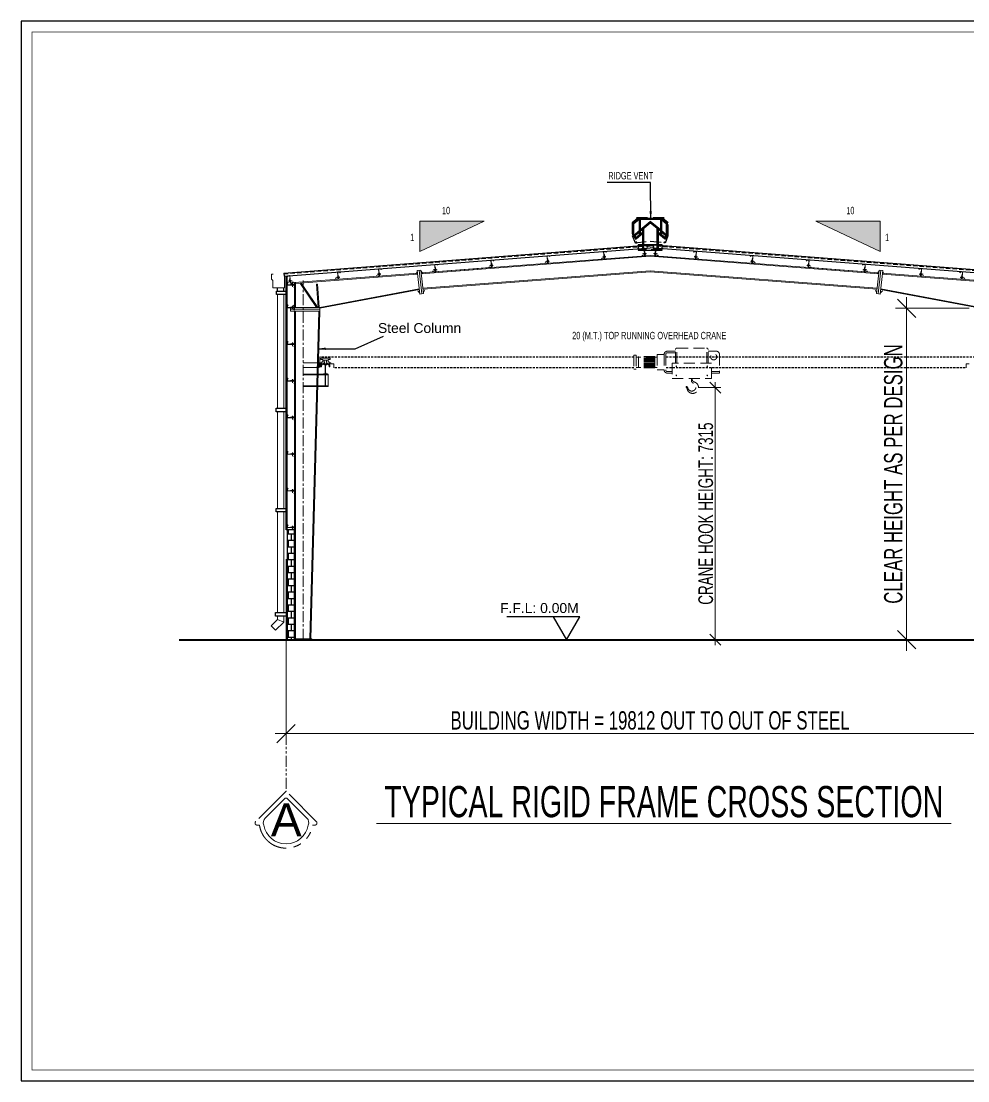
# Model space of a CAD drawing. Extents: x -3729008 to 1589893, y 87560 to 3841399.
# Drawn here: x -3510324 to -3484507, y 3759236 to 3788138 of the extents above; entities that cross this region are included whole.
import ezdxf

# ---------------------------------------------------------------- set-up
doc = ezdxf.new("R2010")
doc.units = 0
doc.header["$LTSCALE"] = 1200
doc.header["$MEASUREMENT"] = 0
for name, pattern in [('CENTER', [2, 1.25, -0.25, 0.25, -0.25]), ('DASHED2', [0.375, 0.25, -0.125]), ('HIDDEN', [0.375, 0.25, -0.125]), ('PHANTOM', [2.5, 1.25, -0.25, 0.25, -0.25, 0.25, -0.25])]:
    doc.linetypes.add(name, pattern=pattern)
doc.layers.get('0').update_dxf_attribs({"linetype": 'CONTINUOUS'})
doc.layers.get('DEFPOINTS').update_dxf_attribs({"linetype": 'CONTINUOUS'})
for name, color, linetype in [('-EQ_VHCL', 65, 'CONTINUOUS'), ('GRID', 3, 'CONTINUOUS'), ('REW', 7, 'CONTINUOUS'), ('RIDGE VENT', 7, 'CONTINUOUS'), ('TEX', 1, 'CONTINUOUS'), ('WALL OF PRODUTION', 3, 'CONTINUOUS')]:
    doc.layers.add(name, color=color, linetype=linetype)
for name, color, linetype, lineweight in [('Crane', 30, 'CONTINUOUS', 0), ('Dim.', 7, 'CONTINUOUS', 5), ('Girts & Purlins', 8, 'CONTINUOUS', 5), ('Section Base Line', 3, 'CONTINUOUS', 40), ('Section Frame', 14, 'CONTINUOUS', 9), ('Slope Sign', 8, 'CONTINUOUS', 5), ('Splice-conection-clips', 20, 'CONTINUOUS', 5), ('Tex Sheet Name', 5, 'CONTINUOUS', 0)]:
    doc.layers.add(name, color=color, linetype=linetype, lineweight=lineweight)
doc.styles.add('DIMENSON', font='romans.shx', dxfattribs={"width": 0.8})
doc.styles.add('HEADINGM', font='arial.ttf', dxfattribs={"height": 320})
doc.styles.add('SEAL-2', font='arial.ttf')
doc.styles.add('Shahbaz (Arial)', font='ARIALN.TTF', dxfattribs={"width": 0.8})
doc.dimstyles.new('Shahbaz (Arial)', dxfattribs={"dimtxt": 350, "dimasz": 300, "dimexe": 250, "dimexo": 300, "dimgap": 100, "dimtad": 1, "dimdec": 0, "dimzin": 0, "dimdsep": 46, "dimtxsty": 'Shahbaz (Arial)', "dimblk": 'OBLIQUE', "dimcen": 0.09, "dimdle": 250, "dimclrd": 8, "dimclre": 8, "dimclrt": 6, "dimadec": 4, "dimazin": 0, "dimtfac": 1, "dimtdec": 0, "dimtofl": 0, "dimtmove": 0, "dimatfit": 3, "dimfxl": 0.2, "dimtolj": 1, "dimtzin": 0, "dimlwd": 5, "dimlwe": 5, "dimarcsym": 0})
doc.dimstyles.new('STANDARD$7', dxfattribs={"dimtxt": 22, "dimasz": 20, "dimexe": 5, "dimexo": 5, "dimgap": 10, "dimtad": 1, "dimdec": 0, "dimzin": 0, "dimdsep": 46, "dimtxsty": 'DIMENSON', "dimcen": 0, "dimclrd": 2, "dimclre": 2, "dimclrt": 7, "dimadec": 0, "dimazin": 0, "dimtfac": 1, "dimtdec": 0, "dimtix": 1, "dimtmove": 0, "dimatfit": 3, "dimfxl": 1, "dimtolj": 1, "dimtzin": 0, "dimarcsym": 0})

# ---------------------------------------------------------------- blocks, each defined once
blk = doc.blocks.new('PURLIN')
at = {"layer": 'Girts & Purlins'}
for p, q in [((62555.486321, -21401.557182), (62537.413272, -21220.822201)), ((62541.605203, -21219.317418), (62559.893217, -21402.202104)), ((62588.311843, -21211.390061), (62544.507315, -21215.770409)), ((62545.152237, -21211.363513), (62588.772349, -21207.001606)), ((62550.864691, -21296.018747), (62560.077743, -21295.097442)), ((62562.310637, -21410.478801), (62550.864691, -21296.018747)), ((62560.077743, -21295.097442), (62571.540137, -21409.722229)), ((62611.909029, -21229.470565), (62590.686394, -21212.106507)), ((62592.729935, -21208.195683), (62614.645167, -21226.126413)), ((62614.645167, -21226.126413), (62611.909029, -21229.470565)), ((62483.975618, -21396.766466), (62486.711755, -21393.422315)), ((62505.89085, -21414.697197), (62483.975618, -21396.766466)), ((62486.711755, -21393.422315), (62507.241794, -21410.2197)), ((62552.154252, -21411.660793), (62509.848435, -21415.891274)), ((62511.199379, -21411.413777), (62550.649468, -21407.468862)), ((62571.540137, -21409.722229), (62562.327117, -21410.643531))]:
    blk.add_line(p, q, dxfattribs=at)
at = {"layer": 'Girts & Purlins', "linetype": 'CENTER'}
blk.add_lwpolyline([(62604.182862, -21351.794746), (62499.513834, -21362.261399)], dxfattribs=at)
at = {"layer": 'Girts & Purlins'}
for points in [[(62538.133894, -21365.042429), (62528.707071, -21365.991365), (62526.991586, -21365.043033), (62526.439723, -21359.604016), (62525.887861, -21354.164999), (62527.376286, -21352.875485), (62536.803108, -21351.926549)], [(62527.376286, -21352.875485), (62528.707071, -21365.991365)], [(62536.420327, -21348.153955), (62538.516875, -21368.816999)], [(62548.826585, -21350.707601), (62538.041798, -21351.793234)], [(62549.71763, -21347.011712), (62551.77261, -21367.265073)], [(62581.323139, -21343.478175), (62583.419687, -21364.141219)]]:
    blk.add_lwpolyline(points, dxfattribs=at)
for points in [[(62550.15737, -21363.823481), (62539.380476, -21364.916944, -0.184417), (62538.04969, -21351.801064, -0.366774), (62537.427488, -21344.689672), (62548.007716, -21343.616163, -0.366774), (62548.826585, -21350.707601, -0.184417), (62550.15737, -21363.823481, -0.366774), (62550.779573, -21370.934874), (62540.199344, -21372.008383, -0.367985), (62539.380476, -21364.916944)], [(62565.447028, -21348.899794), (62580.452116, -21347.389332, 0.376857), (62579.505639, -21340.164422), (62564.715252, -21341.653272), (62567.509764, -21369.24182), (62582.304827, -21367.752499, 0.376857), (62581.780822, -21360.484724), (62566.775735, -21361.995186)], [(62581.790324, -21360.494109, 0.184417), (62580.459539, -21347.37823)]]:
    blk.add_lwpolyline(points, format="xyb", dxfattribs=at)
for centre, radius, start, end in [((62546.012099, -21219.96234), 8.641712, 95.710458, 185.710458), ((62544.829763, -21218.994969), 3.240642, 95.710458, 185.710458), ((62588.634291, -21214.614621), 3.240642, 50.710458, 95.710458), ((62589.309763, -21212.375872), 5.40107, 50.710458, 95.710458), ((62509.311021, -21410.517007), 5.40107, 230.710458, 275.710458), ((62510.661966, -21406.039511), 5.40107, 230.710458, 275.710458), ((62550.112054, -21402.094596), 5.40107, 275.710458, 5.710458), ((62551.29439, -21403.061966), 8.641712, 275.710458, 5.710458)]:
    blk.add_arc(centre, radius, start, end, dxfattribs=at)
blk = doc.blocks.new('_Oblique')
at = {"color": 0, "linetype": 'ByBlock', "lineweight": -2}
blk.add_line((-0.5, -0.5), (0.5, 0.5), dxfattribs=at)
blk = doc.blocks.new('*D104')
at = {"layer": 'DEFPOINTS', "color": 0, "lineweight": 0, "ltscale": 0.9, "transparency": 16777216}
for p in [(-3484168.502212, 3780306.766286), (-3486179.098561, 3771268.485308), (-3483951.064322, 3771268.485308)]:
    blk.add_point(p, dxfattribs=at)
at = {"layer": 'Dim.', "color": 8, "lineweight": 5, "ltscale": 0.9, "transparency": 16777216}
for p, q in [((-3486179.098561, 3780606.766286), (-3486179.098561, 3770968.485308)), ((-3484468.502212, 3780306.766286), (-3486479.098561, 3780306.766286)), ((-3484251.064322, 3771268.485308), (-3486479.098561, 3771268.485308))]:
    blk.add_line(p, q, dxfattribs=at)
at = {"layer": 'Dim.', "color": 8, "lineweight": 5, "ltscale": 0.9, "transparency": 16777216, "xscale": 500, "yscale": 500, "zscale": 500}
for p, rotation in [((-3486179.098561, 3780306.766286), 90), ((-3486179.098561, 3771268.485308), 270)]:
    blk.add_blockref('_Oblique', p, dxfattribs=dict(at, rotation=rotation))
at = {"layer": 'Dim.', "color": 4, "ltscale": 0.9, "transparency": 16777216, "insert": (-3486537.795696, 3775787.625797), "char_height": 500, "attachment_point": 5, "rotation": 90, "style": 'Shahbaz (Arial)'}
blk.add_mtext('\\A1;CLEAR HEIGHT AS PER DESIGN', dxfattribs=at)
blk = doc.blocks.new('girts')
at = {"layer": 'Girts & Purlins'}
for points in [[(59877.494009, -23309.895825, -0.414214), (59868.852317, -23301.254093), (59868.85242, -23257.416433, -0.198912), (59870.434366, -23253.597303), (59890.456757, -23233.575007), (59893.512056, -23236.630321), (59874.122442, -23256.019844, 0.198912), (59873.173274, -23258.311321), (59873.173171, -23302.334317, 0.414214), (59876.413805, -23305.574967), (60060.210595, -23305.575419, -0.414214), (60068.852286, -23314.217151), (60068.852186, -23356.733961, -0.198912), (60067.27024, -23360.553091), (60047.24785, -23380.575387), (60044.19255, -23377.520073), (60062.949389, -23358.763324, 0.198912), (60064.531334, -23354.944194), (60064.531428, -23315.297355, 0.414214), (60059.13037, -23309.896272), (59877.494008, -23309.895825)], [(60007.725439, -23294.745392), (60007.715535, -23279.664476, 0.376857), (60000.432303, -23279.887349), (60000.442066, -23294.752481), (60028.171761, -23294.717), (60028.161995, -23279.84717, 0.376857), (60020.878148, -23279.645403), (60020.888052, -23294.72632)], [(60021.053684, -23311.444133), (60021.06938, -23322.276348, -0.184417), (60007.886174, -23322.29545, -0.366774), (60000.748162, -23322.206954), (60000.732753, -23311.572415, -0.366774), (60007.870478, -23311.463235, -0.184417), (60021.053684, -23311.444133, -0.366774), (60028.191696, -23311.532628), (60028.207105, -23322.167167, -0.367985), (60021.06938, -23322.276348)], [(60020.888433, -23279.636883, 0.184417), (60007.705226, -23279.655985)]]:
    blk.add_lwpolyline(points, format="xyb", dxfattribs=at)
for points in [[(60068.686758, -23303.993558), (59953.655834, -23303.993499), (59953.655834, -23294.734496), (60068.852311, -23294.734581), (60068.852311, -23303.993551)], [(60003.910459, -23278.408601), (60024.679569, -23278.378507)], [(60004.095037, -23323.553826), (60024.864148, -23323.523732)], [(60004.281593, -23310.208857), (60024.638919, -23310.17936)], [(60007.870478, -23311.463235), (60007.877597, -23322.302524)], [(60021.070203, -23323.529229), (60021.076425, -23333.003691), (60019.962103, -23334.6163), (60014.495166, -23334.624221), (60009.028229, -23334.632143), (60007.893219, -23333.022793), (60007.886997, -23323.548331)], [(60007.893219, -23333.022793), (60021.076425, -23333.003691)]]:
    blk.add_lwpolyline(points, dxfattribs=at)
at = {"layer": 'Girts & Purlins', "linetype": 'CENTER'}
blk.add_lwpolyline([(60014.460383, -23256.489855), (60014.460135, -23361.680902)], dxfattribs=at)
blk = doc.blocks.new('*D106')
at = {"layer": 'DEFPOINTS', "color": 0, "lineweight": 0, "ltscale": 0.9, "transparency": 16777216}
for p in [(-3483246.351821, 3779268.91634), (-3503101.957122, 3773768.493844), (-3483246.351821, 3768704.869891)]:
    blk.add_point(p, dxfattribs=at)
at = {"layer": 'Dim.', "color": 8, "lineweight": 5, "ltscale": 0.9, "transparency": 16777216}
for p, q in [((-3483246.351821, 3778968.91634), (-3483246.351821, 3768404.869891)), ((-3503101.957122, 3773468.493844), (-3503101.957122, 3768404.869891)), ((-3503401.957122, 3768704.869891), (-3482946.351821, 3768704.869891))]:
    blk.add_line(p, q, dxfattribs=at)
at = {"layer": 'Dim.', "color": 8, "lineweight": 5, "ltscale": 0.9, "transparency": 16777216, "xscale": 500, "yscale": 500, "zscale": 500, "rotation": 180}
blk.add_blockref('_Oblique', (-3503101.957122, 3768704.869891), dxfattribs=at)
at = {"layer": 'Dim.', "color": 8, "lineweight": 5, "ltscale": 0.9, "transparency": 16777216, "xscale": 500, "yscale": 500, "zscale": 500}
blk.add_blockref('_Oblique', (-3483246.351821, 3768704.869891), dxfattribs=at)
at = {"layer": 'Dim.', "color": 4, "ltscale": 0.9, "transparency": 16777216, "insert": (-3493174.154472, 3769063.567026), "char_height": 500, "attachment_point": 5, "style": 'Shahbaz (Arial)'}
blk.add_mtext('\\A1;BUILDING WIDTH = 19812 OUT TO OUT OF STEEL', dxfattribs=at)
blk = doc.blocks.new('*D107')
at = {"layer": 'DEFPOINTS', "color": 0, "lineweight": 0, "ltscale": 0.9, "transparency": 16777216}
for p in [(-3492009.496964, 3778143.773626), (-3492303.217891, 3771268.493843), (-3491396.963907, 3771268.493843)]:
    blk.add_point(p, dxfattribs=at)
at = {"layer": 'Dim.', "color": 8, "lineweight": 5, "ltscale": 0.9, "transparency": 16777216}
for p, q in [((-3491859.496964, 3778143.773626), (-3491246.963907, 3778143.773626)), ((-3491396.963907, 3778293.773626), (-3491396.963907, 3771118.493843)), ((-3492153.217891, 3771268.493843), (-3491246.963907, 3771268.493843))]:
    blk.add_line(p, q, dxfattribs=at)
at = {"layer": 'Dim.', "color": 8, "lineweight": 5, "ltscale": 0.9, "transparency": 16777216, "xscale": 300, "yscale": 300, "zscale": 300}
for p, rotation in [((-3491396.963907, 3778143.773626), 90), ((-3491396.963907, 3771268.493843), 270)]:
    blk.add_blockref('_Oblique', p, dxfattribs=dict(at, rotation=rotation))
at = {"layer": 'Dim.', "color": 4, "ltscale": 0.9, "transparency": 16777216, "insert": (-3491653.921615, 3774706.133735), "char_height": 400, "attachment_point": 5, "rotation": 90, "style": 'Shahbaz (Arial)'}
blk.add_mtext('\\A1;CRANE HOOK HEIGHT: 7315', dxfattribs=at)

msp = doc.modelspace()

# ---------------------------------------------------------------- hatches: boundary and pattern name
h = msp.add_hatch()
h.set_pattern_fill('AR-B88', color=1, scale=22, style=0)
h.set_pattern_definition([(7e-15, (-5896548.23, 3297723.84), (0, 176), []), (90, (-5896548.23, 3297723.84), (-88, 176), [176, -176])])
h.paths.add_polyline_path([(-3502867.9, 3774268.5), (-3503068.1, 3774268.5), (-3503068.1, 3771268.5), (-3502868.1, 3771268.5)])
at = {"layer": 'Slope Sign', "ltscale": 0.75}
h = msp.add_hatch(color=256, dxfattribs=at)
h.set_gradient(color1=(128, 128, 128), color2=(145, 145, 145), one_color=1, tint=0.57, name='INVCYLINDER')
h.paths.add_polyline_path([(-3499449.4, 3782683.4), (-3499449.4, 3781857.6), (-3497695.3, 3782683.4)])
h = msp.add_hatch(color=256, dxfattribs=at)
h.set_gradient(color1=(128, 128, 128), color2=(145, 145, 145), one_color=1, tint=0.57, name='INVCYLINDER')
h.paths.add_polyline_path([(-3499449.2, 3782683.4), (-3499449.2, 3781857.6), (-3497695.1, 3782683.4)])
h = msp.add_hatch(color=256, dxfattribs=at)
h.set_gradient(color1=(128, 128, 128), color2=(145, 145, 145), one_color=1, tint=0.57, name='INVCYLINDER')
h.paths.add_polyline_path([(-3486898.9, 3782683.4), (-3486898.9, 3781857.6), (-3488653, 3782683.4)])
h = msp.add_hatch(color=256, dxfattribs=at)
h.set_gradient(color1=(128, 128, 128), color2=(145, 145, 145), one_color=1, tint=0.57, name='INVCYLINDER')
h.paths.add_polyline_path([(-3486898.7, 3782683.4), (-3486898.7, 3781857.6), (-3488652.8, 3782683.4)])

# ---------------------------------------------------------------- linework, layer by layer
at = {"layer": '-EQ_VHCL', "color": 9, "lineweight": 30}
msp.add_lwpolyline([(-3470260.3, 3759236.2), (-3470260.3, 3788138), (-3510324.3, 3788138), (-3510324.3, 3759236.2)], close=True, dxfattribs=at)
at = {"color": 7}
for p, q in [((-3493265.7, 3782027.1), (-3493246.9, 3781993.7)), ((-3493246.9, 3781993.7), (-3493253.1, 3781968.9)), ((-3493071.6, 3782027.1), (-3493090.4, 3781993.7)), ((-3493090.4, 3781993.7), (-3493084.2, 3781968.9))]:
    msp.add_line(p, q, dxfattribs=at)
at = {"color": 141}
for p, q in [((-3503337.7, 3780777.4), (-3503337.7, 3780869)), ((-3503165.2, 3780777.4), (-3503165.2, 3780869))]:
    msp.add_line(p, q, dxfattribs=at)
at = {"color": 141, "lineweight": 13}
for p, q in [((-3503337.7, 3780779.6), (-3503337.7, 3780777.4)), ((-3503337.5, 3780683.6), (-3503337.5, 3778315)), ((-3503165.2, 3780779.6), (-3503165.2, 3780777.4)), ((-3503165.1, 3780683.6), (-3503165, 3778315)), ((-3503337.5, 3777579.8), (-3503337.5, 3780221.3)), ((-3503165.1, 3777579.8), (-3503165, 3780221.3)), ((-3503337.5, 3774844.6), (-3503337.5, 3777486.1)), ((-3503165.1, 3774844.6), (-3503165, 3777486.1)), ((-3503337.5, 3772006.8), (-3503337.5, 3774750.9)), ((-3503165, 3772006.8), (-3503165, 3774750.9)), ((-3503337.5, 3771818.5), (-3503510.8, 3771645.2)), ((-3503337.5, 3771818.5), (-3503510.8, 3771645.2)), ((-3503165, 3771747.1), (-3503388.9, 3771523.2)), ((-3503165, 3771747.1), (-3503388.9, 3771523.2)), ((-3503337.5, 3771913.1), (-3503337.5, 3771818.5)), ((-3503165, 3771747.1), (-3503337.5, 3771818.5)), ((-3503165, 3771747.1), (-3503337.5, 3771818.5)), ((-3503165, 3771913.1), (-3503165, 3771747.1)), ((-3503388.9, 3771523.2), (-3503510.8, 3771645.2))]:
    msp.add_line(p, q, dxfattribs=at)
at = {"color": 21, "linetype": 'PHANTOM', "lineweight": 9, "ltscale": 0.2}
msp.add_line((-3503102, 3768704.4), (-3503102, 3767135.7), dxfattribs=at)
at = {"color": 164, "const_width": 21.1}
msp.add_lwpolyline([(-3474787.1, 3759528.6), (-3474787.1, 3787845.5), (-3510031.8, 3787845.5), (-3510031.8, 3759528.6)], close=True, dxfattribs=at)
at = {"color": 7, "lineweight": 5, "ltscale": 50, "const_width": 23.2, "flags": 128}
for points in [[(-3493336.4, 3782021.8), (-3493174.1, 3782036.1)], [(-3493011.7, 3782021.8), (-3493174.1, 3782036.1)]]:
    msp.add_lwpolyline(points, dxfattribs=at)
at = {"color": 141, "lineweight": 13}
msp.add_lwpolyline([(-3503112, 3781181.1), (-3503141, 3781178.3), (-3503141, 3780869), (-3503459.7, 3780869), (-3503459.7, 3781067.7), (-3503496.8, 3781104.8), (-3503496.8, 3781236), (-3503450, 3781236)], dxfattribs=at)
at = {"color": 141}
for points in [[(-3503102, 3780683.6), (-3503364.9, 3780683.6), (-3503364.9, 3780777.4), (-3503102, 3780777.4)], [(-3503068.1, 3777486.1), (-3503374.4, 3777486.1), (-3503374.4, 3777579.8), (-3503068.1, 3777579.8)], [(-3503068.1, 3774750.9), (-3503374.4, 3774750.9), (-3503374.4, 3774844.6), (-3503068.1, 3774844.6)], [(-3503069.5, 3771913.1), (-3503386.9, 3771913.1), (-3503386.9, 3772006.8), (-3503068.1, 3772006.8)]]:
    msp.add_lwpolyline(points, dxfattribs=at)
at = {"color": 1}
msp.add_lwpolyline([(-3502867.9, 3774268.5), (-3503068.1, 3774268.5), (-3503068.1, 3771268.5), (-3502868.1, 3771268.5)], close=True, dxfattribs=at)
at = {"color": 21, "linetype": 'PHANTOM', "lineweight": 9, "ltscale": 0.7}
msp.add_lwpolyline([(-3503824.8, 3766209.8, 0.868691), (-3502379.1, 3766209.8), (-3502316.1, 3766209.8, 0.668179), (-3502275.1, 3766308.8), (-3503102, 3767135.7), (-3503928.8, 3766308.8, 0.668179), (-3503887.8, 3766209.8)], format="xyb", close=True, dxfattribs=at)
at = {"layer": 'Crane', "linetype": 'HIDDEN', "lineweight": 5}
for p, q in [((-3492439.5, 3778809), (-3492439.5, 3779223.9)), ((-3492435.3, 3779223.9), (-3491633.6, 3779223.9)), ((-3491629.4, 3778809), (-3491629.4, 3779223.9)), ((-3502180.5, 3778819.6), (-3502180.5, 3778986.3)), ((-3502156.4, 3778947.3), (-3501897.7, 3778947.3)), ((-3502156.4, 3778906.8), (-3502156.4, 3778947.3)), ((-3501897.7, 3778906.8), (-3501897.7, 3778947.3)), ((-3493555.5, 3779026), (-3493612.7, 3779026)), ((-3493612.7, 3779026), (-3493612.7, 3778648.6)), ((-3493555.5, 3779026), (-3493555.5, 3778648.6)), ((-3492978.7, 3778978.5), (-3493555.5, 3778978.5)), ((-3493042.3, 3778994.7), (-3493492.8, 3778994.7)), ((-3493492.8, 3778994.7), (-3493492.8, 3778679.9)), ((-3493042.3, 3778959.9), (-3493492.8, 3778959.9)), ((-3493042.3, 3778944.3), (-3493492.8, 3778944.3)), ((-3493042.3, 3778925.6), (-3493492.8, 3778925.6)), ((-3493042.3, 3778994.7), (-3493042.3, 3778679.9)), ((-3492788.9, 3779049.1), (-3492978.7, 3779049.1)), ((-3492978.7, 3779049.1), (-3492978.7, 3778625.5)), ((-3492788.9, 3779049.1), (-3492788.9, 3778625.5)), ((-3492745.7, 3779049.1), (-3492745.7, 3778625.5)), ((-3492478.8, 3779135.5), (-3492702.4, 3779135.5)), ((-3492478.8, 3779092.3), (-3492702.4, 3779092.3)), ((-3492478.5, 3778809), (-3492478.5, 3779180.6)), ((-3491590.4, 3778809), (-3491590.4, 3779180.6)), ((-3491590.1, 3779135.5), (-3491366.5, 3779135.5)), ((-3491280, 3779049.1), (-3491280, 3778539.1)), ((-3502128.4, 3778819.6), (-3502180.5, 3778819.6)), ((-3502156.4, 3778906.8), (-3502099.3, 3778906.8)), ((-3502128.4, 3778849.7), (-3502128.4, 3778819.6)), ((-3502099.3, 3778849.7), (-3502128.4, 3778849.7)), ((-3502099.3, 3778906.8), (-3502099.3, 3778849.7)), ((-3502099.3, 3778895.5), (-3501954.9, 3778895.5)), ((-3501897.7, 3778906.8), (-3501954.9, 3778906.8)), ((-3501954.9, 3778906.8), (-3501954.9, 3778849.7)), ((-3501954.9, 3778849.7), (-3501925.8, 3778849.7)), ((-3501925.8, 3778849.7), (-3501925.8, 3778819.6)), ((-3501925.8, 3778819.6), (-3501881.1, 3778819.6)), ((-3501881.1, 3778819.6), (-3501881.1, 3778794.1)), ((-3501881.1, 3778794.1), (-3501800.2, 3778794.1)), ((-3501800.2, 3778794.1), (-3501800.2, 3778679.3)), ((-3493555.5, 3778648.6), (-3493612.7, 3778648.6)), ((-3492978.7, 3778695.5), (-3493555.5, 3778695.5)), ((-3493042.3, 3778907), (-3493492.8, 3778907)), ((-3493042.3, 3778891.4), (-3493492.8, 3778891.4)), ((-3493042.3, 3778872.8), (-3493492.8, 3778872.8)), ((-3493042.3, 3778847.9), (-3493492.8, 3778847.9)), ((-3493042.3, 3778813.7), (-3493492.8, 3778813.7)), ((-3493042.3, 3778788.8), (-3493492.8, 3778788.8)), ((-3493042.3, 3778767), (-3493492.8, 3778767)), ((-3493042.3, 3778735.9), (-3493492.8, 3778735.9)), ((-3493042.3, 3778714.1), (-3493492.8, 3778714.1)), ((-3493042.3, 3778679.9), (-3493492.8, 3778679.9)), ((-3492788.9, 3778625.5), (-3492978.7, 3778625.5)), ((-3491501.9, 3778809), (-3492567, 3778809)), ((-3492567, 3778809), (-3492567, 3778393)), ((-3491501.9, 3778393), (-3491501.9, 3778809)), ((-3484547.9, 3778794.1), (-3484547.9, 3778679.3)), ((-3484467, 3778794.1), (-3484547.9, 3778794.1)), ((-3492702.4, 3778582.3), (-3492567, 3778582.3)), ((-3492702.4, 3778539.1), (-3492567, 3778539.1)), ((-3492567, 3778393), (-3491501.9, 3778393)), ((-3491280, 3778582.3), (-3491501.9, 3778582.3)), ((-3491280, 3778539.1), (-3491501.9, 3778539.1))]:
    msp.add_line(p, q, dxfattribs=at)
at = {"layer": 'Crane', "linetype": 'HIDDEN', "lineweight": 5, "ltscale": 0.2}
for p, q in [((-3493612.7, 3778986.3), (-3502180.5, 3778986.3)), ((-3493612.7, 3778970), (-3502180.5, 3778970)), ((-3492735.4, 3778986.3), (-3484167.6, 3778986.3)), ((-3492735.4, 3778970), (-3484167.6, 3778970)), ((-3493612.7, 3778695.6), (-3501800.2, 3778695.6)), ((-3493612.7, 3778679.3), (-3501800.2, 3778679.3)), ((-3492735.4, 3778695.6), (-3484547.9, 3778695.6)), ((-3492735.4, 3778679.3), (-3484547.9, 3778679.3))]:
    msp.add_line(p, q, dxfattribs=at)
at = {"layer": 'Crane', "lineweight": 5}
for p, q in [((-3502632.4, 3778822.1), (-3502195.8, 3778822.1)), ((-3502632.4, 3778690.9), (-3502195.8, 3778690.9)), ((-3502143.4, 3778796.6), (-3502248.2, 3778796.6)), ((-3502248.2, 3778710.6), (-3502143.7, 3778710.6)), ((-3502241.3, 3778756.5), (-3502129.9, 3778756.5)), ((-3502222, 3778734.8), (-3502222, 3778777.7)), ((-3502195.8, 3778690.9), (-3502195.8, 3778822.1)), ((-3502184.7, 3778710.6), (-3502184.7, 3778796.6)), ((-3502176.5, 3778710.6), (-3502176.5, 3778796.6)), ((-3502176.5, 3778769.6), (-3502143.4, 3778769.6)), ((-3502176.5, 3778743.4), (-3502143.4, 3778743.4)), ((-3502168.2, 3778710.6), (-3502168.2, 3778796.6)), ((-3502160, 3778710.6), (-3502160, 3778796.6)), ((-3502151.8, 3778710.6), (-3502151.8, 3778796.6)), ((-3502142.8, 3778710.6), (-3502143.7, 3778710.6))]:
    msp.add_line(p, q, dxfattribs=at)
at = {"layer": 'Crane', "linetype": 'CENTER', "lineweight": 5}
msp.add_line((-3502027.1, 3778783.3), (-3502027.1, 3778507.1), dxfattribs=at)
at = {"layer": 'Crane', "linetype": 'Continuous', "lineweight": 5}
msp.add_line((-3501958.9, 3778796.6), (-3501958.9, 3778796.6), dxfattribs=at)
msp.add_line((-3501958.9, 3778796.6), (-3501958.9, 3778796.6), dxfattribs=at)
at = {"layer": 'Crane', "linetype": 'Continuous', "lineweight": 5, "ltscale": 0.1}
for p, q in [((-3501955.8, 3778507.1), (-3502632.4, 3778507.1)), ((-3501955.8, 3778494.1), (-3502632.4, 3778494.1)), ((-3502033.6, 3778494.1), (-3502033.6, 3778187.8)), ((-3502020.5, 3778494.1), (-3502020.5, 3778187.8)), ((-3501955.8, 3778507.1), (-3501955.8, 3778174.8)), ((-3501955.8, 3778187.8), (-3502632.4, 3778187.8)), ((-3501955.8, 3778174.8), (-3502632.4, 3778174.8))]:
    msp.add_line(p, q, dxfattribs=at)
at = {"layer": 'Crane', "lineweight": 5, "const_width": 13.1}
msp.add_lwpolyline([(-3502228.6, 3778756.5, 1), (-3502215.4, 3778756.5, 1)], format="xyb", close=True, dxfattribs=at)
at = {"layer": 'Crane', "linetype": 'Continuous', "lineweight": 5, "ltscale": 0.1}
for points in [[(-3502095.5, 3778783.3, 0.37071), (-3502121.8, 3778760.7), (-3502132.5, 3778710.6), (-3502143.4, 3778710.6), (-3502143.4, 3778796.6), (-3501910.8, 3778796.6), (-3501910.8, 3778710.6), (-3501921.6, 3778710.6), (-3501932.3, 3778760.7, 0.37071), (-3501958.6, 3778783.3)], [(-3502080.5, 3778507.1), (-3502080.5, 3778520.4), (-3502054.2, 3778520.4, 0.414214), (-3502032.1, 3778542.6), (-3502032.1, 3778747.8, 0.414214), (-3502054.2, 3778770), (-3502080.5, 3778770), (-3502080.5, 3778783.3), (-3501973.7, 3778783.3), (-3501973.7, 3778770), (-3501999.9, 3778770, 0.414214), (-3502022.1, 3778747.8), (-3502022.1, 3778542.6, 0.414214), (-3501999.9, 3778520.4), (-3501973.7, 3778520.4), (-3501973.7, 3778507.1)]]:
    msp.add_lwpolyline(points, format="xyb", close=True, dxfattribs=at)
at = {"layer": 'Crane', "linetype": 'Continuous', "lineweight": 5}
for points in [[(-3502058, 3778850.5, -0.349014), (-3502052, 3778821.9, -0.34387), (-3502067.8, 3778809.6), (-3502082.2, 3778809.6, 0.414214), (-3502095.2, 3778796.6), (-3501958.9, 3778796.6, 0.414214), (-3501971.9, 3778809.6), (-3501986.3, 3778809.6, -0.34387), (-3502002.1, 3778821.9, -0.349014), (-3501996.2, 3778850.5)], [(-3502058, 3778850.5, -0.222834), (-3502060.3, 3778855.5), (-3502060.3, 3778882.4, -0.414214), (-3502047.3, 3778895.5), (-3502006.9, 3778895.5, -0.414214), (-3501993.8, 3778882.4), (-3501993.8, 3778855.5, -0.222834), (-3501996.2, 3778850.5)]]:
    msp.add_lwpolyline(points, format="xyb", dxfattribs=at)
at = {"layer": 'Crane', "linetype": 'HIDDEN', "lineweight": 5, "const_width": 21.4}
for points in [[(-3492466.9, 3778725.8, 1), (-3492445.1, 3778725.8, 1)], [(-3491602, 3778725.8, -1), (-3491623.8, 3778725.8, -1)], [(-3492466.9, 3778476.2, -1), (-3492445.1, 3778476.2, -1)], [(-3491602, 3778476.2, 1), (-3491623.8, 3778476.2, 1)]]:
    msp.add_lwpolyline(points, format="xyb", close=True, dxfattribs=at)
at = {"layer": 'Crane', "linetype": 'HIDDEN', "lineweight": 5}
for points in [[(-3491972.3, 3778298, -0.322425), (-3492022.7, 3778368.1), (-3492022.7, 3778393), (-3492046.2, 3778393), (-3492046.2, 3778336.4, 0.308768), (-3491999.2, 3778267.6)], [(-3491972.3, 3778298, -1.638436), (-3492156.6, 3778084.3, 0.221699), (-3492187, 3778152, -0.58283), (-3492170.4, 3778176, -0.120088), (-3492142, 3778127.3, 1.632216), (-3491999.2, 3778267.6)]]:
    msp.add_lwpolyline(points, format="xyb", dxfattribs=at)
msp.add_circle((-3491436.8, 3778982.3), 83.3, dxfattribs=at)
for centre, radius, start, end in [((-3492435.3, 3779180.6), 43.2, 90, 180), ((-3491633.6, 3779180.6), 43.2, 0, 90), ((-3492702.4, 3779049.1), 86.5, 90, 180), ((-3492702.4, 3779049.1), 43.2, 90, 180), ((-3491366.5, 3779049.1), 86.5, 0, 90), ((-3492702.4, 3778625.5), 86.5, 180, 270), ((-3492702.4, 3778625.5), 43.2, 180, 270)]:
    msp.add_arc(centre, radius, start, end, dxfattribs=at)
at = {"layer": 'Girts & Purlins', "linetype": 'CENTER', "ltscale": 0.2}
msp.add_line((-3502632.5, 3771268.5), (-3502632.2, 3781064.5), dxfattribs=at)
at = {"layer": 'GRID', "linetype": 'Continuous', "lineweight": 5}
msp.add_lwpolyline([(-3503671.1, 3766402.5), (-3503143, 3766930.7, -0.414214), (-3503061, 3766930.7), (-3502532.8, 3766402.5, -0.308734), (-3502496.4, 3766209.8, -0.845515), (-3503707.5, 3766209.8, -0.308734)], format="xyb", close=True, dxfattribs=at)
at = {"layer": 'REW', "color": 7, "linetype": 'Continuous', "ltscale": 0.5}
msp.add_line((-3495087.2, 3771895.7), (-3497082.2, 3771895.7), dxfattribs=at)
msp.add_lwpolyline([(-3495449.3, 3771268.5), (-3495087.2, 3771895.7), (-3495811.4, 3771895.7)], close=True, dxfattribs=at)
msp.add_lwpolyline([(-3495449.3, 3771268.5), (-3495087.2, 3771895.7), (-3495811.4, 3771895.7)], close=True, dxfattribs=at)
at = {"layer": 'RIDGE VENT', "color": 9}
for p, q in [((-3493484, 3782753.9), (-3493640.2, 3782622.8)), ((-3493484, 3782753.9), (-3493640.2, 3782622.8)), ((-3493482.4, 3782749.6), (-3493635.9, 3782620.8)), ((-3493482.4, 3782749.6), (-3493635.9, 3782620.8)), ((-3493473.5, 3782725.3), (-3493611.6, 3782609.4)), ((-3493473.5, 3782725.3), (-3493484, 3782753.9)), ((-3492853.3, 3782753.9), (-3493484, 3782753.9)), ((-3492854.9, 3782749.6), (-3493482.4, 3782749.6)), ((-3493473.5, 3782746.8), (-3493473.5, 3782305.1)), ((-3493473.5, 3782746.8), (-3493444.8, 3782746.8)), ((-3493444.8, 3782725.3), (-3493473.5, 3782725.3)), ((-3493449.1, 3782746.8), (-3493449.1, 3782305.1)), ((-3493444.8, 3782746.8), (-3493444.8, 3782305.1)), ((-3492892.5, 3782725.3), (-3493444.8, 3782725.3)), ((-3493444.8, 3782445.1), (-3493168.6, 3782676.8)), ((-3492892.5, 3782445.1), (-3493168.6, 3782676.8)), ((-3492712.4, 3782288.4), (-3493168.6, 3782671.2)), ((-3492892.5, 3782746.8), (-3492892.5, 3782305.1)), ((-3492863.8, 3782746.8), (-3492892.5, 3782746.8)), ((-3492892.5, 3782725.3), (-3492863.8, 3782725.3)), ((-3492888.2, 3782746.8), (-3492888.2, 3782305.1)), ((-3492863.8, 3782725.3), (-3492853.3, 3782753.9)), ((-3492863.8, 3782746.8), (-3492863.8, 3782305.1)), ((-3492863.8, 3782725.3), (-3492725.7, 3782609.4)), ((-3492854.9, 3782749.6), (-3492701.4, 3782620.8)), ((-3492853.3, 3782753.9), (-3492697.1, 3782622.8)), ((-3493640.2, 3782297.8), (-3493640.2, 3782622.8)), ((-3493611.6, 3782609.4), (-3493640.2, 3782622.8)), ((-3493635.9, 3782299.1), (-3493635.9, 3782620.8)), ((-3493611.6, 3782306.8), (-3493611.6, 3782609.4)), ((-3493595, 3782281.6), (-3493473.5, 3782383.6)), ((-3493556.3, 3782206.7), (-3493353.3, 3782377.1)), ((-3493444.8, 3782445.1), (-3493473.5, 3782421)), ((-3493444.8, 3782407.6), (-3493473.5, 3782383.6)), ((-3493444.8, 3782407.6), (-3493168.6, 3782639.4)), ((-3493444.8, 3782332), (-3493368.9, 3782395.7)), ((-3493383.8, 3782482.3), (-3493347.9, 3782512.4)), ((-3493383.8, 3782482.3), (-3493383.8, 3782383.3)), ((-3493383.8, 3782383.3), (-3493383.8, 3782345.8)), ((-3493379.5, 3782485.9), (-3493379.5, 3782386.9)), ((-3493379.5, 3782386.9), (-3493379.5, 3782349.5)), ((-3493368.9, 3782395.7), (-3493350.5, 3782373.8)), ((-3493347.9, 3782512.4), (-3493347.9, 3781928.2)), ((-3492892.5, 3782407.6), (-3493168.6, 3782639.4)), ((-3492989.4, 3782512.4), (-3492989.4, 3781928.2)), ((-3492953.5, 3782482.3), (-3492989.4, 3782512.4)), ((-3492968.4, 3782395.7), (-3492986.8, 3782373.8)), ((-3492781, 3782206.7), (-3492984, 3782377.1)), ((-3492892.5, 3782332), (-3492968.4, 3782395.7)), ((-3492957.8, 3782485.9), (-3492957.8, 3782386.9)), ((-3492957.8, 3782386.9), (-3492957.8, 3782349.5)), ((-3492953.5, 3782482.3), (-3492953.5, 3782383.3)), ((-3492953.5, 3782383.3), (-3492953.5, 3782345.8)), ((-3492892.5, 3782445.1), (-3492863.8, 3782421)), ((-3492863.8, 3782383.6), (-3492892.5, 3782407.6)), ((-3492725.8, 3782305.2), (-3492863.8, 3782421)), ((-3492742.3, 3782281.6), (-3492863.8, 3782383.6)), ((-3492725.7, 3782609.4), (-3492697.1, 3782622.8)), ((-3492725.7, 3782306.8), (-3492725.7, 3782609.4)), ((-3492701.4, 3782299.1), (-3492701.4, 3782620.8)), ((-3492697.1, 3782297.8), (-3492697.1, 3782622.8)), ((-3493611.6, 3782306.8), (-3493640.2, 3782297.8)), ((-3493635.9, 3782299.1), (-3493557, 3782186.4)), ((-3493627.6, 3782291.7), (-3493611.5, 3782305.2)), ((-3493611.6, 3782306.8), (-3493561, 3782234.6)), ((-3493572, 3782225.4), (-3493473.5, 3782308)), ((-3493572, 3782125.4), (-3493553.5, 3782103.4)), ((-3493560.5, 3782083.9), (-3493537, 3782100.4)), ((-3493553.5, 3782203.4), (-3493350.5, 3782373.8)), ((-3493544.5, 3782111), (-3493537, 3782100.4)), ((-3493444.8, 3782305.1), (-3493473.5, 3782305.1)), ((-3493383.8, 3782345.8), (-3493383.8, 3782112.1)), ((-3493379.5, 3782349.5), (-3493379.5, 3781928.2)), ((-3492783.8, 3782203.4), (-3492986.8, 3782373.8)), ((-3492957.8, 3782349.5), (-3492957.8, 3781928.2)), ((-3492953.5, 3782345.8), (-3492953.5, 3782112.1)), ((-3492953.5, 3782112.1), (-3492953.5, 3781928.2)), ((-3492892.5, 3782305.1), (-3492863.8, 3782305.1)), ((-3492765.3, 3782225.4), (-3492863.8, 3782308)), ((-3492792.8, 3782111), (-3492800.3, 3782100.4)), ((-3492776.8, 3782083.9), (-3492800.3, 3782100.4)), ((-3492765.3, 3782125.4), (-3492783.8, 3782103.4)), ((-3492701.4, 3782299.1), (-3492780.3, 3782186.4)), ((-3492725.7, 3782306.8), (-3492776.3, 3782234.6)), ((-3492725.7, 3782306.8), (-3492697.1, 3782297.8)), ((-3492953.5, 3781928.2), (-3492989.4, 3781928.2))]:
    msp.add_line(p, q, dxfattribs=at)
at = {"layer": 'RIDGE VENT', "color": 9, "linetype": 'HIDDEN'}
for p, q in [((-3493624.9, 3782288.4), (-3493168.6, 3782671.2)), ((-3493383.8, 3782112.1), (-3493383.8, 3781928.2)), ((-3493347.9, 3782112.1), (-3493347.9, 3781928.2)), ((-3492709.7, 3782291.7), (-3492725.8, 3782305.2)), ((-3492840.5, 3782035.2), (-3493496.8, 3782035.2)), ((-3492840.5, 3781900.4), (-3493496.8, 3781900.4)), ((-3493383.8, 3781928.2), (-3493347.9, 3781928.2))]:
    msp.add_line(p, q, dxfattribs=at)
at = {"layer": 'RIDGE VENT', "color": 7, "linetype": 'HIDDEN'}
msp.add_lwpolyline([(-3493582.5, 3782095.5), (-3493168.6, 3782136.8), (-3492754.8, 3782095.5), (-3492675.5, 3782291), (-3492675.5, 3782640.6), (-3492821.1, 3782759.7), (-3492790.2, 3782775.5), (-3493547.1, 3782775.5), (-3493516.2, 3782759.7), (-3493661.7, 3782640.6), (-3493661.7, 3782291), (-3493582.5, 3782095.5)], dxfattribs=at)
at = {"layer": 'RIDGE VENT', "color": 9}
msp.add_lwpolyline([(-3493496.8, 3781896.1), (-3492840.5, 3781896.1), (-3492840.5, 3782039.5), (-3493496.8, 3782039.5), (-3493496.8, 3781896.1)], dxfattribs=at)
at = {"layer": 'Section Base Line', "color": 30, "ltscale": 0.9}
msp.add_line((-3506015, 3771268.5), (-3479619.6, 3771268.5), dxfattribs=at)
at = {"layer": 'Section Frame', "ltscale": 0.75}
for p, q in [((-3499414.4, 3781271.9), (-3493174.1, 3781751.5)), ((-3499411.5, 3781247.1), (-3493174.1, 3781726.4)), ((-3486933.7, 3781271.9), (-3493174.1, 3781751.5)), ((-3486936.6, 3781247.1), (-3493174.1, 3781726.4)), ((-3502987.2, 3780997.9), (-3499514.3, 3781264.8)), ((-3502844.6, 3780983.8), (-3499511.4, 3781240)), ((-3499414.5, 3781272.5), (-3497420.9, 3781425.7)), ((-3499411.6, 3781247.6), (-3497418, 3781400.8)), ((-3499367.8, 3780856), (-3493174.1, 3781324.4)), ((-3499364.9, 3780831.2), (-3493174.1, 3781299.4)), ((-3486980.3, 3780856), (-3493174.1, 3781324.4)), ((-3486983.2, 3780831.2), (-3493174.1, 3781299.4)), ((-3486936.5, 3781247.6), (-3488930.1, 3781400.8)), ((-3486933.6, 3781272.5), (-3488927.2, 3781425.7)), ((-3483503.5, 3780983.8), (-3486836.7, 3781240)), ((-3483360.9, 3780997.9), (-3486833.9, 3781264.8)), ((-3502869.6, 3780925.8), (-3502987.2, 3780997.9)), ((-3502869.6, 3780331.9), (-3502869.6, 3781007)), ((-3502844.6, 3780331.9), (-3502844.6, 3781008.9)), ((-3502179.6, 3780306.8), (-3499463.1, 3780815.3)), ((-3502179, 3780331.9), (-3499466, 3780840)), ((-3484168.5, 3780306.8), (-3486885, 3780815.3)), ((-3484169.1, 3780331.9), (-3486882.1, 3780840)), ((-3502960.8, 3780331.9), (-3502869.6, 3780401.9)), ((-3502980.3, 3780231.9), (-3502980.3, 3780331.9)), ((-3502179, 3780331.9), (-3502980.3, 3780331.9)), ((-3502179, 3780281.9), (-3502980.3, 3780281.9)), ((-3502179, 3780231.9), (-3502980.3, 3780231.9)), ((-3502868, 3771288.2), (-3502867.7, 3780231.9)), ((-3502843, 3771288.2), (-3502842.7, 3780231.9)), ((-3502448.9, 3771288.2), (-3502204, 3780231.9)), ((-3502423.9, 3771288.2), (-3502179, 3780231.9)), ((-3502179, 3780231.9), (-3502179, 3780331.9))]:
    msp.add_line(p, q, dxfattribs=at)
for points in [[(-3502689.2, 3780995.1), (-3502711.2, 3780974.7), (-3502271.9, 3780331.9), (-3502249.9, 3780352.2)], [(-3502242.4, 3780966.8), (-3502272.4, 3780966.8), (-3502223.1, 3780331.9), (-3502193.4, 3780335.1)]]:
    msp.add_lwpolyline(points, close=True, dxfattribs=at)
at = {"layer": 'Slope Sign', "ltscale": 0.75}
for points in [[(-3497695.3, 3782683.4), (-3499449.4, 3782683.4), (-3499449.4, 3781857.6)], [(-3497695.1, 3782683.4), (-3499449.2, 3782683.4), (-3499449.2, 3781857.6)], [(-3488653, 3782683.4), (-3486898.9, 3782683.4), (-3486898.9, 3781857.6)], [(-3488652.8, 3782683.4), (-3486898.7, 3782683.4), (-3486898.7, 3781857.6)]]:
    msp.add_lwpolyline(points, close=True, dxfattribs=at)
at = {"layer": 'Splice-conection-clips', "ltscale": 0.9}
for p, q in [((-3499519.2, 3781309), (-3499561, 3781235.6)), ((-3499522.7, 3781338.8), (-3499449, 3780691.3)), ((-3499472.8, 3781342.7), (-3499399.5, 3780699.1)), ((-3499422.9, 3781346.5), (-3499350.1, 3780706.9)), ((-3499419.4, 3781316.7), (-3499362.1, 3781250.9)), ((-3486925.2, 3781346.5), (-3486998, 3780706.9)), ((-3486928.7, 3781316.7), (-3486986, 3781250.9)), ((-3486875.3, 3781342.7), (-3486948.6, 3780699.1)), ((-3486825.4, 3781338.8), (-3486899.1, 3780691.3)), ((-3486828.9, 3781309), (-3486787.2, 3781235.6)), ((-3499452.5, 3780721.2), (-3499510, 3780783)), ((-3499353.6, 3780736.7), (-3499313, 3780814)), ((-3486994.5, 3780736.7), (-3487035.1, 3780814)), ((-3486895.7, 3780721.2), (-3486838.1, 3780783)), ((-3502868.1, 3771354.7), (-3502868.1, 3771268.5))]:
    msp.add_line(p, q, dxfattribs=at)
at = {"layer": 'Splice-conection-clips', "ltscale": 0.75}
for p, q in [((-3499522.7, 3781338.8), (-3499422.9, 3781346.5)), ((-3486825.4, 3781338.8), (-3486925.2, 3781346.5)), ((-3499449, 3780691.3), (-3499350.1, 3780706.9)), ((-3486899.1, 3780691.3), (-3486998, 3780706.9))]:
    msp.add_line(p, q, dxfattribs=at)
at = {"layer": 'Splice-conection-clips', "ltscale": 0.9}
msp.add_lwpolyline([(-3502868.1, 3771288.2), (-3502397, 3771288.2), (-3502397, 3771268.5), (-3502868.1, 3771268.5)], close=True, dxfattribs=at)
at = {"layer": 'WALL OF PRODUTION', "ltscale": 0.75}
for p, q in [((-3503161.1, 3781268.5), (-3493174.1, 3782036.1)), ((-3503150.6, 3781185.4), (-3493174.1, 3781952.1)), ((-3483187, 3781268.5), (-3493174.1, 3782036.1)), ((-3483197.5, 3781185.4), (-3493174.1, 3781952.1)), ((-3503161.1, 3781268.5), (-3503150.6, 3781185.4)), ((-3503102, 3774268.5), (-3503102, 3781189.2)), ((-3503067.9, 3774268.5), (-3503068, 3781191.8)), ((-3503068, 3771268.5), (-3503068, 3771268.5))]:
    msp.add_line(p, q, dxfattribs=at)
at = {"layer": 'WALL OF PRODUTION', "linetype": 'DASHED2', "ltscale": 0.4}
for p in [(-3503158.4, 3781247), (-3483189.7, 3781247)]:
    msp.add_line(p, (-3493174.1, 3782014.2), dxfattribs=at)
at = {"layer": 'WALL OF PRODUTION', "linetype": 'DASHED2', "ltscale": 0.75}
for p, q in [((-3503080.1, 3774268.5), (-3503080.1, 3781190.9)), ((-3503068.1, 3774268.5), (-3503102, 3774268.5))]:
    msp.add_line(p, q, dxfattribs=at)

# ---------------------------------------------------------------- block references
at = {"layer": 'Dim.', "rotation": 358.615081}
for p in [(-3556446.8, 3804572.1), (-3555341.7, 3804657.1), (-3559519.2, 3804336), (-3557986.6, 3804453.8), (-3563703.7, 3804015.1), (-3563703.7, 3804015.1), (-3563703.6, 3804015.1), (-3563703.6, 3804015.1), (-3562584.5, 3804100.5), (-3561051.9, 3804218.2)]:
    msp.add_blockref('PURLIN', p, dxfattribs=at)
at = {"layer": 'Dim.', "xscale": -1}
for p, rotation in [((-3431006.5, 3804657.1), 1.384919), ((-3429901.3, 3804572.1), 1.384919), ((-3428361.6, 3804453.8), 1.384919), ((-3426828.9, 3804336), 1.384919), ((-3425296.3, 3804218.2), 1.384919), ((-3423763.6, 3804100.5), 1.384919), ((-3423763.6, 3804100.5), 1.384919), ((-3422644.5, 3804015.1), 1.384919), ((-3422644.5, 3804015.1), 1.384919), ((-3422644.5, 3804015.1), 1.384919), ((-3422644.5, 3804015.1), 1.384919), ((-3422644.4, 3804015.1), 1.384919), ((-3422644.4, 3804015.1), 1.384919), ((-3422644.4, 3804015.1), 1.384919), ((-3422644.4, 3804015.1), 1.384919), ((-3445931.8, 3814430), 11.477715)]:
    msp.add_blockref('PURLIN', p, dxfattribs=dict(at, rotation=rotation))
at = {"layer": 'Dim.'}
for p in [(-3562936.5, 3804250.4), (-3562936.9, 3803633.7), (-3562936.9, 3803633.7), (-3562936.9, 3802633.7), (-3562936.9, 3802633.7), (-3562936.9, 3801633.7), (-3562936.9, 3801633.7), (-3562936.9, 3800633.7), (-3562936.9, 3800633.7), (-3562936.9, 3799633.7), (-3562936.9, 3799633.7), (-3562936.9, 3798633.7), (-3562936.9, 3798633.7), (-3562936.9, 3797633.7), (-3562936.9, 3797633.7)]:
    msp.add_blockref('girts', p, dxfattribs=at)

# ---------------------------------------------------------------- texts
at = {"layer": 'Dim.', "linetype": 'Continuous', "lineweight": 9, "style": 'Shahbaz (Arial)', "width": 0.8}
for s, p in [('RIDGE VENT ', (-3494312.3, 3783823.6)), ('10', (-3498848.1, 3782873.5)), ('10', (-3487821.7, 3782873.5)), ('1', (-3499715.3, 3782140)), ('1', (-3486764.2, 3782140)), ('20 (M.T.) TOP RUNNING OVERHEAD CRANE', (-3495298.3, 3779463.8))]:
    msp.add_text(s, height=200, dxfattribs=at).set_placement(p)
at = {"layer": 'GRID', "lineweight": 5, "style": 'HEADINGM'}
msp.add_text('A', height=901.9, dxfattribs=at).set_placement((-3503515.2, 3765906.7))
at = {"layer": 'TEX', "style": 'SEAL-2'}
msp.add_text('Steel Column', height=270.697, dxfattribs=at).set_placement((-3500593.8, 3779633.1))
at = {"layer": 'TEX', "insert": (-3496191.7, 3772355.2), "char_height": 270.697, "attachment_point": 5, "style": 'SEAL-2'}
msp.add_mtext('\\PF.F.L: 0.00M', dxfattribs=at)
at = {"layer": 'Tex Sheet Name', "color": 5, "style": 'Shahbaz (Arial)', "width": 0.8}
msp.add_text('%%U TYPICAL RIGID FRAME CROSS SECTION ', height=850.669, dxfattribs=at).set_placement((-3500637.8, 3766425.9))

# ---------------------------------------------------------------- dimensions: what is measured, and where the dimension line sits
at = {"layer": 'Dim.', "ltscale": 0.9}
for base, p1, p2, text, override, picture, middle in [((-3486179.1, 3771268.5), (-3484168.5, 3780306.8), (-3483951.1, 3771268.5), 'CLEAR HEIGHT AS PER DESIGN', {"dimtxt": 500, "dimasz": 500, "dimexe": 300, "dimdle": 300, "dimclrt": 4, "dimtmove": 1}, '*D104', (-3486537.8, 3775787.6)), ((-3491397, 3771268.5), (-3492009.5, 3778143.8), (-3492303.2, 3771268.5), 'CRANE HOOK HEIGHT: 7315', {"dimtxt": 400, "dimasz": 300, "dimexe": 150, "dimexo": 150, "dimgap": 50, "dimdle": 150, "dimclrt": 4, "dimfxl": 500}, '*D107', (-3491653.9, 3774706.1))]:
    dim = msp.add_linear_dim(base=base, p1=p1, p2=p2, angle=90, text=text, dimstyle='Shahbaz (Arial)', override=override, dxfattribs=at)
    dim.commit()
    dim.dimension.update_dxf_attribs({"geometry": picture, "text_midpoint": middle})
dim = msp.add_linear_dim(base=(-3483246.4, 3768704.9), p1=(-3503102, 3773768.5), p2=(-3483246.4, 3779268.9), text='BUILDING WIDTH = 19812 OUT TO OUT OF STEEL', dimstyle='Shahbaz (Arial)', override={"dimtxt": 500, "dimasz": 500, "dimexe": 300, "dimdle": 300, "dimclrt": 4, "dimtmove": 1}, dxfattribs=at)
dim.commit()
dim.dimension.update_dxf_attribs({"geometry": '*D106', "text_midpoint": (-3493174.2, 3769063.6)})

# ---------------------------------------------------------------- leaders
at = {"layer": 'REW', "color": 7, "linetype": 'Continuous', "lineweight": 9}
for points in [[(-3493155.7, 3782748.2), (-3493159.7, 3783740.5), (-3494342.8, 3783740.5)], [(-3502219.6, 3779204.3), (-3501217.5, 3779202.1), (-3500443.2, 3779545.7)]]:
    msp.add_leader(points, dimstyle='STANDARD$7', override={"dimtxt": 500, "dimasz": 200, "dimexe": 200, "dimexo": 200, "dimgap": 200, "dimtad": 0, "dimtih": 1, "dimtoh": 1, "dimcen": 0.09, "dimclrd": 7, "dimclre": 7, "dimclrt": 2, "dimadec": 4, "dimtix": 0, "dimtofl": 0}, dxfattribs=at)

doc.saveas('drawing.dxf')
